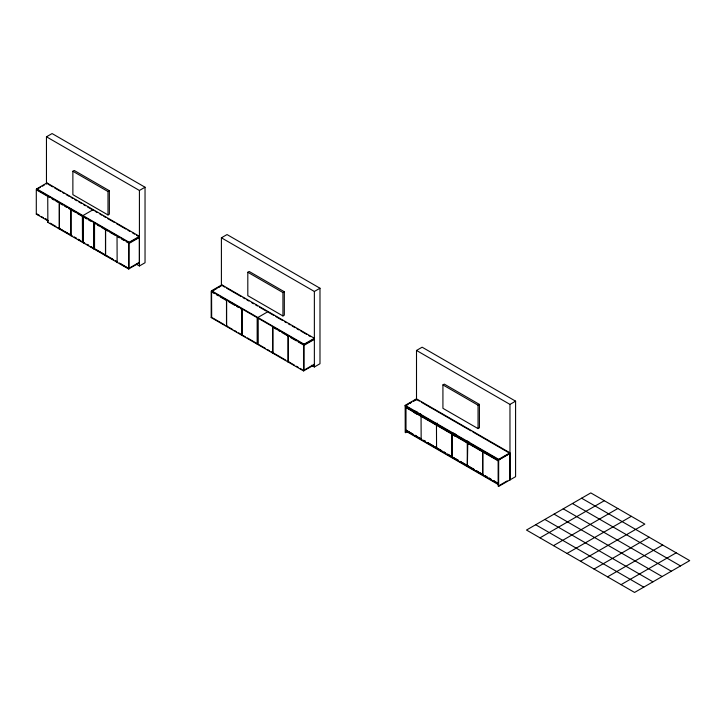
<?xml version="1.0" encoding="UTF-8"?>
<svg xmlns="http://www.w3.org/2000/svg" width="726" height="726" viewBox="0 0 726 726"><rect width="100%" height="100%" fill="white"/><g stroke="black" fill="none" stroke-linecap="round" stroke-linejoin="round"><path stroke-width="1.09" d="M46.464 184.132L46.464 136.797L52.081 133.557L145.037 187.226L145.037 262.739L139.419 265.979L136.479 264.282M40.411 187.281L36.681 189.441L36.681 188.878L46.945 182.952L139.446 236.349L129.174 242.284L129.119 243.373L139.392 237.447M42.28 186.21L44.204 185.157M36.736 189.468L36.835 189.967M72.872 171.263L74.243 170.474L109.372 190.756L109.372 214.152L108.002 214.95L72.872 194.668L72.872 171.263L108.002 191.546L109.372 190.756M129.174 242.847L36.3 189.223L36.3 214.125L38.696 214.941M60.312 203.652L59.831 203.371M48.225 220.441L47.744 220.722L36.3 214.125M47.744 195.829L47.852 222.347L48.333 222.065M59.886 228.735L59.287 228.953L59.287 202.49M46.464 136.797L139.419 190.466L145.037 187.226M82.383 242.293L82.873 242.012M87.41 206.874L93.191 210.213L93.191 209.651L82.927 215.577L82.927 242.103L84.851 243.21L82.492 242.348L82.383 215.831M105.969 255.343L105.488 255.625L105.488 229.162M106.078 255.407L105.597 255.688L105.597 229.225M139.446 236.912L129.119 242.811L129.065 268.674L119.536 263.175M117.031 262.295L117.521 262.013L115.615 260.906M117.63 262.077L117.14 262.358L117.031 235.832M128.62 267.921L129.11 268.203L139.392 262.286M47.852 222.347L128.584 268.956L139.392 262.848L139.392 236.885M221.403 285.136L221.403 237.801L227.029 234.562L319.985 288.231L319.985 363.735L314.367 366.984L311.427 365.287M304.094 344.768L211.193 291.126L211.193 317.589L211.674 317.307L211.565 290.79L221.838 284.855L314.367 338.28L304.094 344.206L304.067 370.714M212.5 290.808L220.904 285.962M212.555 290.845L216.294 288.685M219.089 287.069L220.958 285.99M247.811 272.268L249.19 271.479L284.32 291.761L284.32 315.157L282.94 315.955L247.811 295.673L247.811 272.268L282.94 292.551L284.32 291.761M226.975 326.146L226.494 326.419L226.494 299.965M227.084 326.201L226.603 326.482L226.603 300.029M268.112 311.572L257.848 317.507L257.902 343.997L257.412 344.278L257.412 317.816M221.403 237.801L314.367 291.471L319.985 288.231M242.384 335.04L241.894 335.321L241.894 308.859M242.493 335.103L242.003 335.385L242.003 308.922M273.203 352.827L272.713 353.108L272.713 326.646M303.568 345.022L304.167 345.24M304.067 344.75L314.367 338.842M314.34 339.387L304.058 345.304L298.286 341.973M288.603 361.72L288.122 362.002L288.122 335.548M288.712 361.784L288.231 362.065L288.231 335.603M304.058 370.142L314.34 364.225M211.193 317.589L303.532 370.904L314.34 364.788M416.506 400.035L416.506 350.449L422.133 347.2L515.587 401.16L515.587 476.673L498.635 486.411L498.145 486.13L498.145 459.612M407.649 431.634L405.217 432.478L405.172 405.371L416.461 398.846L509.97 452.833L498.671 459.349L498.635 486.411M409.872 403.211L411.76 402.122L409.918 403.239M413.639 401.042L415.526 399.953L413.684 401.07M442.924 384.916L444.294 384.118L479.423 404.4L479.423 427.805L478.053 428.603L442.924 408.321L442.924 384.916L478.053 405.199L479.423 404.4M405.752 407.486L406.242 407.204L498.58 460.511L498.09 460.792L405.752 407.486L405.752 430.545L498.09 483.852L498.58 483.57L493.798 480.812L495.74 482M421.543 416.034L421.053 416.316L421.162 439.439L421.652 439.157M421.162 416.379L421.652 416.098M405.752 430.545L406.242 430.264L412.94 434.13M436.952 424.937L436.462 425.218L436.571 448.332M436.571 425.273L437.052 424.991M421.053 439.375L421.543 439.094M452.461 433.894L451.98 434.175L451.98 457.235L454.376 458.052M416.506 350.449L509.97 404.4L515.587 401.16M452.352 456.89L451.871 457.171L451.871 434.112L452.352 433.83L452.461 456.953M483.171 451.617L482.681 451.899L482.681 474.958L483.171 474.677M483.28 451.681L482.79 451.962L482.79 475.022L483.28 474.74L476.483 470.884M467.762 465.783L467.281 466.065L467.281 443.005L467.762 442.724L467.381 466.128L467.871 465.847L474.568 469.713L467.816 465.874M468.787 467.499L469.277 467.217M405.172 405.934L498.671 459.912L509.924 453.369L509.924 479.895L509.443 479.614M498.671 459.912L509.97 453.396M500.032 485.05L507.175 480.911M539.99 537.839L604.304 500.713M553.502 545.643L617.817 508.509M567.015 553.439L631.33 516.313M580.528 561.243L644.842 524.108L590.801 492.909L526.486 530.044L634.569 592.443L689.7 560.617L581.608 498.208M594.04 569.048L649.162 537.213M607.553 576.843L662.675 545.017M621.066 584.648L676.187 552.822M47.907 184.068L52.771 186.872M54.659 187.961L60.476 191.319M62.363 192.408L64.324 193.543M66.22 194.641L69.133 196.319M71.03 197.418L72.981 198.543M74.887 199.641L76.838 200.766M78.744 201.864L81.648 203.543M83.563 204.65L85.496 205.767M95.124 211.32L97.048 212.437M99.934 214.106L101.867 215.223M103.782 216.321L105.724 217.446M107.629 218.544L114.39 222.446M116.323 223.563L125.952 229.126M127.84 230.215L129.763 231.331M132.658 232.992L134.628 234.135M136.506 235.215L138.484 236.358M222.8 285.98L224.779 287.115M226.657 288.204L241.15 296.571M243.047 297.669L245.007 298.794M246.904 299.892L248.855 301.018M251.722 302.678L253.655 303.786M255.579 304.902L257.512 306.018M259.436 307.125L266.188 311.027M268.112 312.135L273.893 315.474M275.826 316.59L282.568 320.484M284.483 321.591L286.425 322.707M288.34 323.814L290.273 324.93M292.188 326.038L295.092 327.716M297.007 328.814L298.949 329.94M300.854 331.038L306.653 334.387M308.559 335.485L310.483 336.601M416.506 399.436L416.996 399.717M417.441 399.972L419.383 401.097M421.334 402.222L425.754 404.772M426.207 405.035L429.647 407.023M430.101 407.286L435.945 410.653M436.462 410.952L453.478 420.781M453.977 421.062L462.244 425.835M462.734 426.126L468.569 429.493M469.06 429.774L471.011 430.899M472.962 432.024L477.327 434.547M477.826 434.838L486.084 439.602M486.592 439.902L492.437 443.268M492.9 443.541L494.842 444.657M495.359 444.956L501.203 448.332M501.657 448.595L505.096 450.583M505.55 450.837L508.472 452.525M36.681 188.878L129.174 242.284M211.565 290.79L304.094 344.206M36.736 190.03L49.241 197.254M52.127 198.924L54.051 200.031M55.984 201.147L57.908 202.255M60.793 203.924L62.717 205.031M64.641 206.148L66.565 207.255M68.489 208.371L75.232 212.255M77.156 213.371L81.965 216.148M84.851 217.818L86.775 218.925M88.699 220.032L90.623 221.149M93.509 222.818L95.442 223.926M97.366 225.042L99.29 226.149M101.213 227.256L107.947 231.149M109.871 232.256L115.652 235.596M117.576 236.703L119.5 237.819M121.424 238.927L124.309 240.596M126.233 241.704L128.157 242.82M128.62 243.083L129.219 243.301M212.591 292.496L214.515 293.613M216.439 294.72L218.363 295.836M220.287 296.943L226.067 300.283M228.953 301.952L234.734 305.283M236.658 306.399L238.591 307.506M240.515 308.623L242.439 309.73L242.439 309.167M274.219 328.079L276.143 329.187M278.067 330.303L279.991 331.41M281.924 332.526L288.658 336.419M290.591 337.526L296.362 340.866M415.599 411.197L417.541 412.323M419.483 413.448L421.434 414.573M453.541 433.113L456.463 434.792M467.172 440.972L469.114 442.098M405.172 405.371L498.671 459.349M406.778 407.613L498.308 460.456M572.424 503.517L680.516 565.926M413.974 412.45L416.887 414.138M451.926 434.357L454.839 436.108M563.231 508.826L671.323 571.226M47.272 219.896L45.366 218.798L47.317 219.987M36.736 213.871L39.621 215.54M41.545 216.647L43.469 217.764M50.239 223.172L55.966 226.476M57.871 227.574L59.777 228.672M60.839 229.289L63.697 230.941M65.603 232.039L70.368 234.788M76.203 238.155L74.297 237.057L76.194 238.21M78.109 239.253L80.014 240.36M86.793 244.272L88.699 245.37M95.487 249.29L105.016 254.79M107.031 255.96L108.936 257.058M110.842 258.157L112.757 259.255M60.793 229.325L72.337 235.986M78.118 239.326L81.003 240.987M86.775 244.326L88.699 245.433M105.061 254.88L90.623 246.55L94.425 248.673L94.425 222.773M106.985 255.997L113.728 259.881M115.652 260.997L117.576 262.104M119.5 263.22L126.233 267.104M554.047 514.126L662.139 576.535M212.591 317.897L224.143 324.567M226.067 325.684L232.81 329.568M234.734 330.62L236.658 331.8M238.564 332.826L242.439 335.131M243.401 335.684L245.324 336.8M247.276 337.862L256.886 343.471M258.81 344.587L265.553 348.471M267.458 349.515L269.4 350.694M271.288 351.72L285.772 360.15M287.696 361.258L294.438 365.151M296.362 366.203L298.286 367.374M300.192 368.409L302.143 369.598M416.76 436.335L414.845 435.237L421.597 439.194M418.675 437.442L420.581 438.549M425.472 441.372L423.557 440.265L425.445 441.417M427.387 442.47L433.123 445.782M435.037 446.889L441.835 450.819M447.579 454.131L449.485 455.229M456.291 459.159L458.197 460.266M460.112 461.364L465.847 464.676M476.474 470.811L478.389 471.918M480.303 473.025L482.218 474.123M489.015 478.053L490.93 479.16M406.188 430.291L412.931 434.184M427.369 442.524L441.816 450.864M447.597 454.204L458.188 460.32M460.112 461.427L466.854 465.321M489.006 478.107L490.93 479.224M407.159 431.916L498.635 484.732M544.854 519.435L652.946 581.835M535.67 524.735L643.762 587.143M509.97 404.4L509.97 479.913M478.053 405.199L478.053 428.603M468.47 442.279L468.47 444.493M437.161 423.095L437.161 425.318M416.461 398.846L416.461 399.409M405.698 406.233L405.698 432.76M314.367 291.471L314.367 366.984M303.532 344.442L303.532 370.904M282.94 292.551L282.94 315.955M273.257 352.364L272.822 353.172L272.822 326.709M257.794 318.033L257.794 343.933L257.303 344.215L257.303 317.752M221.838 284.855L221.838 285.418M139.419 190.466L139.419 265.979M129.119 268.212L129.119 268.774M128.584 242.502L128.584 268.956M108.002 191.546L108.002 214.95M106.023 229.48L106.023 230.042M94.534 222.837L94.534 248.737L93.935 248.954L93.935 222.492M94.044 222.555L94.044 249.018M82.982 216.176L82.982 242.067M70.948 209.224L70.948 235.687M70.839 209.161L70.839 235.623M59.831 228.209L59.831 228.772M59.396 202.554L59.396 229.017M46.945 182.952L46.945 183.515M211.729 291.879L212.219 292.161L211.729 291.879M407.994 404.3L406.115 405.389L408.039 404.328M445.664 453.024L443.749 451.917L445.673 453.088M487.101 476.946L485.195 475.848L487.073 477"/></g></svg>
